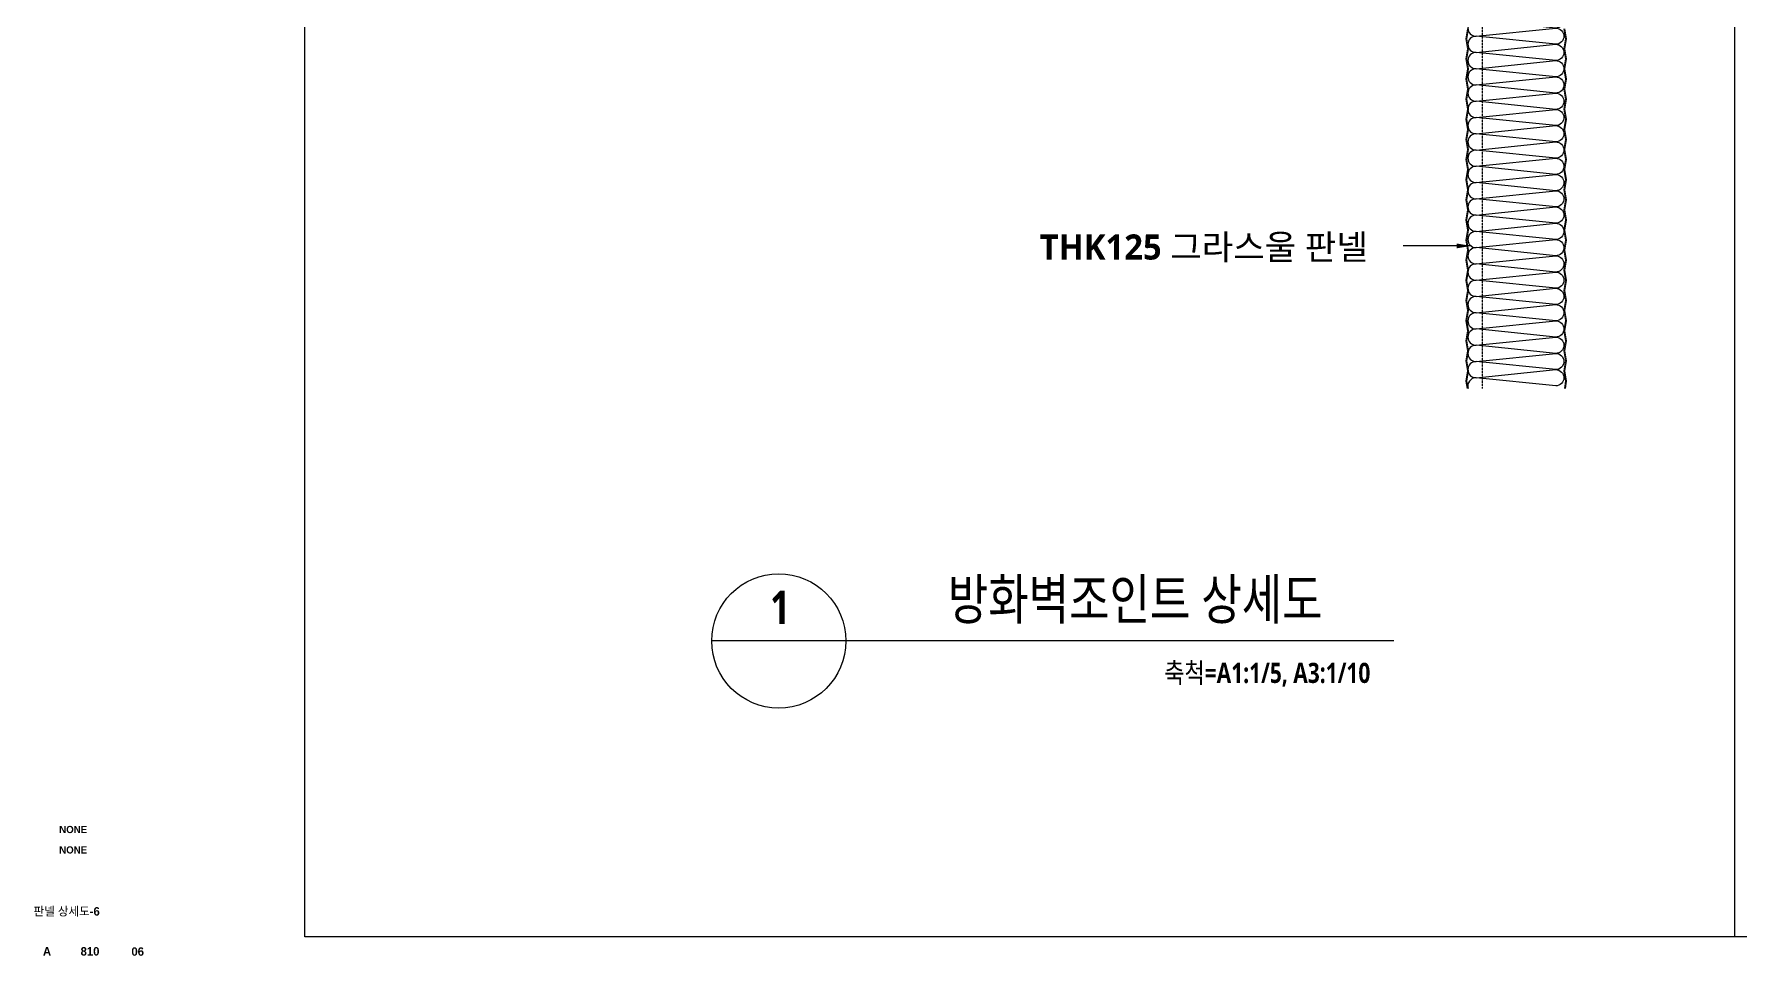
# Model space of a CAD drawing. Extents: x 0 to 20413, y 0 to 2870.
# Drawn here: x 16144 to 18262, y 76 to 1221 of the extents above; entities that cross this region are included whole.
import ezdxf
from ezdxf.enums import TextEntityAlignment as Align

# ---------------------------------------------------------------- set-up
doc = ezdxf.new("R2010")
doc.units = 0
doc.linetypes.add('HIDDEN', pattern=[0.375, 0.25, -0.125])
for name, color, linetype in [('A-ANNO-GRA1', 7, 'Continuous'), ('A-ANNO-TEXT1', 7, 'Continuous'), ('AA-BORD', 7, 'Continuous'), ('AA-MKXM', 7, 'Continuous'), ('GW', 9, 'Continuous'), ('TEXT', 4, 'Continuous')]:
    doc.layers.add(name, color=color, linetype=linetype)
doc.layers.add('철판', color=2, linetype='Continuous', lineweight=13)
doc.styles.add('2020음성 1차', font='나눔고딕Bold.ttf')
doc.styles.add('ANU-TEXT 0', font='NanumGothicBold.ttf', dxfattribs={"width": 0.8})
doc.styles.add('돋움', font='NanumGothicBold.ttf')

msp = doc.modelspace()

# ---------------------------------------------------------------- linework, layer by layer
at = {"layer": 'A-ANNO-GRA1'}
msp.add_line((18255, 2870), (18255, 100), dxfattribs=at)
msp.add_lwpolyline([(16480, 2870), (20030, 2870), (20030, 100), (16480, 100)], close=True, dxfattribs=at)
at = {"layer": 'AA-MKXM'}
msp.add_lwpolyline([(17832.34, 467.46), (16985.14, 467.46)], dxfattribs=at)
msp.add_circle((17068.47, 467.46), 83.33, dxfattribs=at)
at = {"layer": 'GW', "color": 251, "linetype": 'HIDDEN'}
msp.add_line((17942.01, 1968.87), (17942.01, 781.06), dxfattribs=at)
at = {"layer": 'GW', "color": 251}
for points in [[(18043.26, 1238.52, -0.4142136), (18033.16, 1228.42), (17934.17, 1238.52, 1), (17934.17, 1218.32), (18033.16, 1228.42, -0.4142136), (18043.26, 1218.32)], [(18043.26, 1218.32, -0.4142136), (18033.16, 1208.22), (17934.17, 1218.32, 1), (17934.17, 1198.13), (18033.16, 1208.22, -0.4142136), (18043.26, 1198.13)], [(18043.26, 1198.13, -0.4142136), (18033.16, 1188.03), (17934.17, 1198.13, 1), (17934.17, 1177.93), (18033.16, 1188.03, -0.4142136), (18043.26, 1177.93)], [(18043.26, 1177.93, -0.4142136), (18033.16, 1167.83), (17934.17, 1177.93, 1), (17934.17, 1157.73), (18033.16, 1167.83, -0.4142136), (18043.26, 1157.73)], [(18043.26, 1157.73, -0.4142136), (18033.16, 1147.64), (17934.17, 1157.73, 1), (17934.17, 1137.54), (18033.16, 1147.64, -0.4142136), (18043.26, 1137.54)], [(18043.26, 1137.54, -0.4142136), (18033.16, 1127.44), (17934.17, 1137.54, 1), (17934.17, 1117.34), (18033.16, 1127.44, -0.4142136), (18043.26, 1117.34)], [(18043.26, 1117.34, -0.4142136), (18033.16, 1107.24), (17934.17, 1117.34, 1), (17934.17, 1097.15), (18033.16, 1107.24, -0.4142136), (18043.26, 1097.15)], [(18043.26, 1097.15, -0.4142136), (18033.16, 1087.05), (17934.17, 1097.15, 1), (17934.17, 1076.95), (18033.16, 1087.05, -0.4142136), (18043.26, 1076.95)], [(18043.26, 1076.95, -0.4142136), (18033.16, 1066.85), (17934.17, 1076.95, 1), (17934.17, 1056.75), (18033.16, 1066.85, -0.4142136), (18043.26, 1056.75)], [(18043.26, 1056.75, -0.4142136), (18033.16, 1046.66), (17934.17, 1056.75, 1), (17934.17, 1036.56), (18033.16, 1046.66, -0.4142136), (18043.26, 1036.56)], [(18043.26, 1036.56, -0.4142136), (18033.16, 1026.46), (17934.17, 1036.56, 1), (17934.17, 1016.36), (18033.16, 1026.46, -0.4142136), (18043.26, 1016.36)], [(18043.26, 1016.36, -0.4142136), (18033.16, 1006.26), (17934.17, 1016.36, 1), (17934.17, 996.17), (18033.16, 1006.26, -0.4142136), (18043.26, 996.17)], [(18043.26, 996.17, -0.4142136), (18033.16, 986.07), (17934.17, 996.17, 1), (17934.17, 975.97), (18033.16, 986.07, -0.4142136), (18043.26, 975.97)], [(18043.26, 975.97, -0.4142136), (18033.16, 965.87), (17934.17, 975.97, 1), (17934.17, 955.77), (18033.16, 965.87, -0.4142136), (18043.26, 955.77)], [(18043.26, 955.77, -0.4142136), (18033.16, 945.68), (17934.17, 955.77, 1), (17934.17, 935.58), (18033.16, 945.68, -0.4142136), (18043.26, 935.58)], [(18043.26, 935.58, -0.4142136), (18033.16, 925.48), (17934.17, 935.58, 1), (17934.17, 915.38), (18033.16, 925.48, -0.4142136), (18043.26, 915.38)], [(18043.26, 915.38, -0.4142136), (18033.16, 905.28), (17934.17, 915.38, 1), (17934.17, 895.19), (18033.16, 905.28, -0.4142136), (18043.26, 895.19)], [(18043.26, 895.19, -0.4142136), (18033.16, 885.09), (17934.17, 895.19, 1), (17934.17, 874.99), (18033.16, 885.09, -0.4142136), (18043.26, 874.99)], [(18043.26, 874.99, -0.4142136), (18033.16, 864.89), (17934.17, 874.99, 1), (17934.17, 854.79), (18033.16, 864.89, -0.4142136), (18043.26, 854.79)], [(18043.26, 854.79, -0.4142136), (18033.16, 844.7), (17934.17, 854.79, 1), (17934.17, 834.6), (18033.16, 844.7, -0.4142136), (18043.26, 834.6)], [(18043.26, 834.6, -0.4142136), (18033.16, 824.5), (17934.17, 834.6, 1), (17934.17, 814.4), (18033.16, 824.5, -0.4142136), (18043.26, 814.4)], [(18043.26, 814.4, -0.4142136), (18033.16, 804.3), (17934.17, 814.4, 1), (17934.17, 794.21), (18033.16, 804.3, -0.4142136), (18043.26, 794.21)], [(18043.26, 794.21, -0.4142136), (18033.16, 784.11), (17934.17, 794.21, 0.5070657), (17924.54, 781.06, 0.5070657)]]:
    msp.add_lwpolyline(points, format="xyb", dxfattribs=at)
at = {"layer": 'TEXT'}
msp.add_line((17928.28, 957.91), (17843.91, 957.91), dxfattribs=at)
msp.add_lwpolyline([(17928.28, 957.91, 0, 6, 0), (17910.28, 957.93, 6, 6, 0)], format="xyseb", dxfattribs=at)
at = {"layer": '철판', "color": 251}
for points in [[(17923.56, 1227.64), (17921.56, 1215.14), (17923.56, 1202.64), (17921.56, 1190.14), (17923.56, 1177.64), (17921.56, 1165.14), (17923.56, 1152.64), (17921.56, 1140.14), (17923.56, 1127.64), (17921.56, 1115.14), (17923.56, 1102.64), (17921.56, 1090.14), (17923.56, 1077.64), (17921.56, 1065.14), (17923.56, 1052.64), (17921.56, 1040.14), (17923.56, 1027.64), (17921.56, 1015.14), (17923.56, 1002.64), (17921.56, 990.14), (17923.56, 977.64), (17921.56, 965.14), (17923.56, 952.64), (17921.56, 940.14), (17923.56, 927.64), (17921.56, 915.14), (17923.56, 902.64), (17921.56, 890.14), (17923.56, 877.64), (17921.56, 865.14), (17923.56, 852.64), (17921.56, 840.14), (17923.56, 827.64), (17921.56, 815.14), (17923.56, 802.64), (17921.56, 790.14), (17923.01, 781.06)], [(17924.77, 1227.64), (17922.77, 1215.14), (17924.77, 1202.64), (17922.77, 1190.14), (17924.77, 1177.64), (17922.77, 1165.14), (17924.77, 1152.64), (17922.77, 1140.14), (17924.77, 1127.64), (17922.77, 1115.14), (17924.77, 1102.64), (17922.77, 1090.14), (17924.77, 1077.64), (17922.77, 1065.14), (17924.77, 1052.64), (17922.77, 1040.14), (17924.77, 1027.64), (17922.77, 1015.14), (17924.77, 1002.64), (17922.77, 990.14), (17924.77, 977.64), (17922.77, 965.14), (17924.77, 952.64), (17922.77, 940.14), (17924.77, 927.64), (17922.77, 915.14), (17924.77, 902.64), (17922.77, 890.14), (17924.77, 877.64), (17922.77, 865.14), (17924.77, 852.64), (17922.77, 840.14), (17924.77, 827.64), (17922.77, 815.14), (17924.77, 802.64), (17922.77, 790.14), (17924.23, 781.06)], [(18043.34, 1227.64), (18045.34, 1215.14), (18043.34, 1202.64), (18045.34, 1190.14), (18043.34, 1177.64), (18045.34, 1165.14), (18043.34, 1152.64), (18045.34, 1140.14), (18043.34, 1127.64), (18045.34, 1115.14), (18043.34, 1102.64), (18045.34, 1090.14), (18043.34, 1077.64), (18045.34, 1065.14), (18043.34, 1052.64), (18045.34, 1040.14), (18043.34, 1027.64), (18045.34, 1015.14), (18043.34, 1002.64), (18045.34, 990.14), (18043.34, 977.64), (18045.34, 965.14), (18043.34, 952.64), (18045.34, 940.14), (18043.34, 927.64), (18045.34, 915.14), (18043.34, 902.64), (18045.34, 890.14), (18043.34, 877.64), (18045.34, 865.14), (18043.34, 852.64), (18045.34, 840.14), (18043.34, 827.64), (18045.34, 815.14), (18043.34, 802.64), (18045.34, 790.14), (18043.89, 781.06)], [(18044.56, 1227.64), (18046.56, 1215.14), (18044.56, 1202.64), (18046.56, 1190.14), (18044.56, 1177.64), (18046.56, 1165.14), (18044.56, 1152.64), (18046.56, 1140.14), (18044.56, 1127.64), (18046.56, 1115.14), (18044.56, 1102.64), (18046.56, 1090.14), (18044.56, 1077.64), (18046.56, 1065.14), (18044.56, 1052.64), (18046.56, 1040.14), (18044.56, 1027.64), (18046.56, 1015.14), (18044.56, 1002.64), (18046.56, 990.14), (18044.56, 977.64), (18046.56, 965.14), (18044.56, 952.64), (18046.56, 940.14), (18044.56, 927.64), (18046.56, 915.14), (18044.56, 902.64), (18046.56, 890.14), (18044.56, 877.64), (18046.56, 865.14), (18044.56, 852.64), (18046.56, 840.14), (18044.56, 827.64), (18046.56, 815.14), (18044.56, 802.64), (18046.56, 790.14), (18045.11, 781.06)]]:
    msp.add_lwpolyline(points, dxfattribs=at)

# ---------------------------------------------------------------- texts
at = {"layer": 'A-ANNO-TEXT1', "style": '2020음성 1차'}
for s, height, p in [('NONE', 9, (16192.36, 233.33)), ('NONE', 9, (16192.36, 208)), ('판넬 상세도-6', 10.5, (16184.24, 131.96)), ('A', 10.5, (16159.9, 82.06)), ('810', 10.5, (16213.25, 82.06)), ('06', 10.5, (16272.47, 81.81))]:
    msp.add_text(s, height=height, dxfattribs=at).set_placement(p, align=Align.MIDDLE)
at = {"layer": 'AA-BORD', "color": 3, "lineweight": -3, "style": '돋움'}
msp.add_text('THK125 그라스울 판넬', height=31.2, dxfattribs=at).set_placement((17392.54, 956.57), align=Align.MIDDLE_LEFT)
at = {"layer": 'AA-MKXM', "color": 2, "style": 'ANU-TEXT 0', "width": 0.8}
msp.add_text('1', height=41.67, dxfattribs=at).set_placement((17057.72, 509.13), align=Align.MIDDLE_LEFT)
msp.add_text('방화벽조인트 상세도', height=50, dxfattribs=at).set_placement((17743.67, 494.21), align=Align.RIGHT)
at = {"layer": 'AA-MKXM', "color": 6, "style": 'ANU-TEXT 0', "width": 0.8}
msp.add_text('축척=A1:1/5, A3:1/10', height=25, dxfattribs=at).set_placement((17547.1, 427.8), align=Align.MIDDLE_LEFT)

doc.saveas('drawing.dxf')
